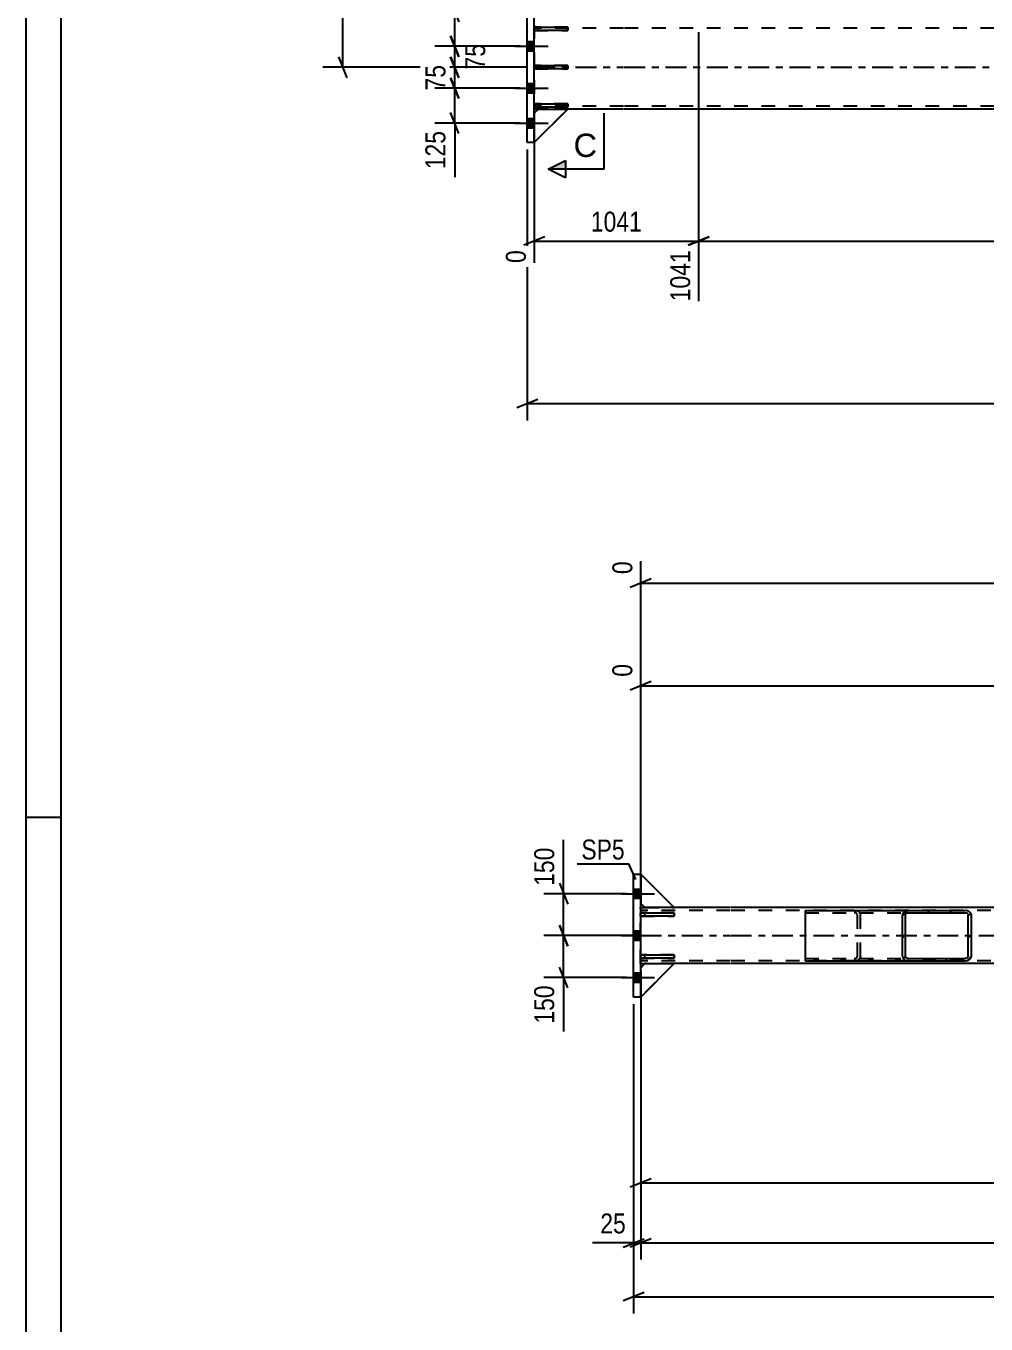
# Model space of a CAD drawing. Header units: millimetres. Extents: x -153 to 1036, y -682 to 159.
# Drawn here: x -152.8 to -15.3, y -307.6 to -121.7 of the extents above; entities that cross this region are included whole.
import ezdxf

# ---------------------------------------------------------------- set-up
doc = ezdxf.new("R2010")
doc.units = ezdxf.units.MM
doc.linetypes.add('DXK_LINE_DOT2', pattern=[3.9198, 1.9599, -1.9599])
doc.linetypes.add('DXK_LINE_DOT3', pattern=[5.9187, 2.979, -0.9799, 0.9799, -0.9799])
doc.styles.add('Arial', font='ARIAL.TTF', dxfattribs={"height": 0.2})
doc.styles.add('Arial Narrow', font='ARIALN.TTF', dxfattribs={"height": 0.2})

# ---------------------------------------------------------------- blocks, each defined once
blk = doc.blocks.new('Unknown-761548098-1163')
at = {"color": 5, "linetype": 'Continuous'}
for p, q in [((-152.81, 158.95), (-152.81, -682.05)), ((-147.81, 153.95), (-147.81, -677.05)), ((-147.81, -235.05), (-152.81, -235.05))]:
    blk.add_line(p, q, dxfattribs=at)
blk = doc.blocks.new('Part-761548098-1551 - 1400')
at = {"color": 2, "linetype": 'Continuous'}
for p, q in [((-81, -138.4), (-81, -116.8)), ((-80, -116.8), (-81, -116.8)), ((-80, -138.4), (-80, -116.8)), ((-80, -138.4), (-81, -138.4))]:
    blk.add_line(p, q, dxfattribs=at)
blk = doc.blocks.new('Part-761548098-1784 - 1400')
at = {"color": 7, "linetype": 'DXK_LINE_DOT2'}
for p, q in [((-79.4, -133.6), (-80, -134.2)), ((-80, -138.4), (-75.2, -133.6)), ((-75.2, -133.6), (-79.4, -133.6)), ((-80, -134.2), (-80, -138.4))]:
    blk.add_line(p, q, dxfattribs=at)
blk = doc.blocks.new('Part-761548098-1787 - 1400')
at = {"color": 2, "linetype": 'Continuous'}
for p, q in [((-79.4, -133.6), (-80, -134.2)), ((-80, -138.4), (-75.2, -133.6)), ((-79.4, -133.6), (-75.2, -133.6)), ((-80, -134.2), (-80, -138.4))]:
    blk.add_line(p, q, dxfattribs=at)
blk = doc.blocks.new('Part-761548098-1794 - 1400')
at = {"color": 2, "linetype": 'Continuous'}
for p, q in [((-80, -127.84), (-80, -127.36)), ((-80, -127.36), (-75.2, -127.36)), ((-75.2, -127.84), (-80, -127.84)), ((-75.2, -127.36), (-75.2, -127.84))]:
    blk.add_line(p, q, dxfattribs=at)
at = {"color": 7, "linetype": 'DXK_LINE_DOT2'}
blk.add_line((-79.4, -127.84), (-79.4, -127.36), dxfattribs=at)
blk = doc.blocks.new('Part-761548098-1795 - 1400')
at = {"color": 2, "linetype": 'Continuous'}
for p, q in [((-80, -122.34), (-80, -121.86)), ((-80, -121.86), (-75.2, -121.86)), ((-75.2, -122.34), (-80, -122.34)), ((-75.2, -121.86), (-75.2, -122.34))]:
    blk.add_line(p, q, dxfattribs=at)
at = {"color": 7, "linetype": 'DXK_LINE_DOT2'}
blk.add_line((-79.4, -122.34), (-79.4, -121.86), dxfattribs=at)
blk = doc.blocks.new('Part-761548098-1796 - 1400')
at = {"color": 2, "linetype": 'Continuous'}
for p, q in [((-80, -133.34), (-80, -132.86)), ((-80, -132.86), (-75.2, -132.86)), ((-75.2, -133.34), (-80, -133.34)), ((-75.2, -132.86), (-75.2, -133.34))]:
    blk.add_line(p, q, dxfattribs=at)
at = {"color": 7, "linetype": 'DXK_LINE_DOT2'}
blk.add_line((-79.4, -133.34), (-79.4, -132.86), dxfattribs=at)
blk = doc.blocks.new('Part-761548098-1797 - 1400')
at = {"color": 7, "linetype": 'DXK_LINE_DOT2'}
for p, q in [((-75.2, -127.36), (-80, -127.36)), ((-80, -127.36), (-80, -127.84)), ((-80, -127.84), (-75.2, -127.84)), ((-79.4, -127.84), (-79.4, -127.36)), ((-75.2, -127.84), (-75.2, -127.36))]:
    blk.add_line(p, q, dxfattribs=at)
blk = doc.blocks.new('Part-761548098-1798 - 1400')
at = {"color": 7, "linetype": 'DXK_LINE_DOT2'}
for p, q in [((-75.2, -121.86), (-80, -121.86)), ((-80, -121.86), (-80, -122.34)), ((-80, -122.34), (-75.2, -122.34)), ((-79.4, -122.34), (-79.4, -121.86)), ((-75.2, -122.34), (-75.2, -121.86))]:
    blk.add_line(p, q, dxfattribs=at)
blk = doc.blocks.new('Part-761548098-1799 - 1400')
at = {"color": 7, "linetype": 'DXK_LINE_DOT2'}
for p, q in [((-75.2, -132.86), (-80, -132.86)), ((-80, -132.86), (-80, -133.34)), ((-80, -133.34), (-75.2, -133.34)), ((-79.4, -133.34), (-79.4, -132.86)), ((-75.2, -133.34), (-75.2, -132.86))]:
    blk.add_line(p, q, dxfattribs=at)
blk = doc.blocks.new('Part-761548098-1859 - 1400')
at = {"color": 7, "linetype": 'DXK_LINE_DOT2'}
for p, q in [((-80, -121.6), (-80, -133.6)), ((-67.2, -122), (-80, -122)), ((863.9, -122), (-67.1, -122)), ((-67.2, -133.2), (-80, -133.2)), ((-79.4, -133.6), (-75.2, -133.6)), ((863.9, -133.2), (-67.1, -133.2))]:
    blk.add_line(p, q, dxfattribs=at)
at = {"color": 7, "linetype": 'DXK_LINE_DOT3'}
for p, q in [((-80, -127.6), (-67.2, -127.6)), ((-67.1, -127.6), (863.9, -127.6))]:
    blk.add_line(p, q, dxfattribs=at)
at = {"color": 2, "linetype": 'Continuous'}
for p, q in [((-80, -133.6), (-79.4, -133.6)), ((-67.2, -133.6), (-75.2, -133.6)), ((48.32, -133.6), (-67.1, -133.6))]:
    blk.add_line(p, q, dxfattribs=at)
blk = doc.blocks.new('Bolt-761548098-2045 - 1400')
at = {"linetype": 'Continuous'}
for points in [[(-81, -118.94), (-81, -120.26), (-80, -120.26), (-80, -118.94)], [(-81, -118.94), (-81, -120.26), (-80, -120.26), (-80, -118.94)], [(-81, -118.94), (-81, -120.26), (-80, -120.26), (-80, -118.94)], [(-81, -123.94), (-81, -125.26), (-80, -125.26), (-80, -123.94)], [(-81, -123.94), (-81, -125.26), (-80, -125.26), (-80, -123.94)], [(-81, -129.94), (-81, -131.26), (-80, -131.26), (-80, -129.94)], [(-81, -129.94), (-81, -131.26), (-80, -131.26), (-80, -129.94)], [(-81, -134.94), (-81, -136.26), (-80, -136.26), (-80, -134.94)], [(-81, -134.94), (-81, -136.26), (-80, -136.26), (-80, -134.94)], [(-81, -134.94), (-81, -136.26), (-80, -136.26), (-80, -134.94)]]:
    blk.add_hatch(color=1, dxfattribs=at).paths.add_polyline_path(points)
at = {"color": 1, "linetype": 'Continuous'}
for p, q in [((-81, -118.94), (-80, -118.94)), ((-81, -118.94), (-80, -118.94)), ((-81, -118.94), (-80, -118.94)), ((-82.76, -119.6), (-78, -119.6)), ((-82.76, -119.6), (-78, -119.6)), ((-82.76, -119.6), (-78, -119.6)), ((-81, -120.26), (-80, -120.26)), ((-81, -120.26), (-80, -120.26)), ((-81, -120.26), (-80, -120.26)), ((-81, -123.94), (-80, -123.94)), ((-81, -123.94), (-80, -123.94)), ((-82.76, -124.6), (-78, -124.6)), ((-82.76, -124.6), (-78, -124.6)), ((-81, -125.26), (-80, -125.26)), ((-81, -125.26), (-80, -125.26)), ((-81, -129.94), (-80, -129.94)), ((-81, -129.94), (-80, -129.94)), ((-82.76, -130.6), (-78, -130.6)), ((-82.76, -130.6), (-78, -130.6)), ((-81, -131.26), (-80, -131.26)), ((-81, -131.26), (-80, -131.26)), ((-82.76, -135.6), (-78, -135.6)), ((-82.76, -135.6), (-78, -135.6)), ((-82.76, -135.6), (-78, -135.6)), ((-81, -134.94), (-80, -134.94)), ((-81, -134.94), (-80, -134.94)), ((-81, -134.94), (-80, -134.94)), ((-81, -136.26), (-80, -136.26)), ((-81, -136.26), (-80, -136.26)), ((-81, -136.26), (-80, -136.26))]:
    blk.add_line(p, q, dxfattribs=at)
blk = doc.blocks.new('Part-761548098-5120 - 5101')
at = {"color": 2, "linetype": 'Continuous'}
for p, q in [((-64.76, -247.94), (-64.15, -247.94)), ((-51.95, -247.94), (-59.95, -247.94)), ((874.34, -247.94), (-51.85, -247.94)), ((-64.76, -255.94), (-64.15, -255.94)), ((-51.95, -255.94), (-59.95, -255.94)), ((874.34, -255.94), (-51.85, -255.94))]:
    blk.add_line(p, q, dxfattribs=at)
at = {"color": 7, "linetype": 'DXK_LINE_DOT2'}
for p, q in [((-64.76, -255.94), (-64.76, -247.94)), ((-51.95, -248.34), (-64.76, -248.34)), ((-59.95, -247.94), (-64.15, -247.94)), ((879.14, -248.34), (-51.85, -248.34)), ((-51.95, -255.54), (-64.76, -255.54)), ((-59.95, -255.94), (-64.15, -255.94)), ((879.14, -255.54), (-51.85, -255.54))]:
    blk.add_line(p, q, dxfattribs=at)
at = {"color": 7, "linetype": 'DXK_LINE_DOT3'}
for p, q in [((-64.76, -251.94), (-51.95, -251.94)), ((-51.85, -251.94), (879.14, -251.94))]:
    blk.add_line(p, q, dxfattribs=at)
blk = doc.blocks.new('Part-761548098-5140 - 5101')
at = {"color": 7, "linetype": 'DXK_LINE_DOT2'}
for p, q in [((-59.95, -247.94), (-64.75, -243.14)), ((-64.75, -243.14), (-64.75, -247.34)), ((-64.75, -247.34), (-64.15, -247.94)), ((-64.15, -247.94), (-59.95, -247.94))]:
    blk.add_line(p, q, dxfattribs=at)
blk = doc.blocks.new('Part-761548098-5143 - 5101')
at = {"color": 2, "linetype": 'Continuous'}
for p, q in [((-59.95, -247.94), (-64.75, -243.14)), ((-64.75, -243.14), (-64.75, -247.34)), ((-64.75, -247.34), (-64.15, -247.94)), ((-59.95, -247.94), (-64.15, -247.94))]:
    blk.add_line(p, q, dxfattribs=at)
blk = doc.blocks.new('Part-761548098-5146 - 5101')
at = {"color": 7, "linetype": 'DXK_LINE_DOT2'}
for p, q in [((-59.95, -247.94), (-64.75, -243.14)), ((-64.75, -243.14), (-64.75, -247.34)), ((-64.75, -247.34), (-64.15, -247.94)), ((-64.15, -247.94), (-59.95, -247.94))]:
    blk.add_line(p, q, dxfattribs=at)
blk = doc.blocks.new('Part-761548098-5149 - 5101')
at = {"color": 7, "linetype": 'DXK_LINE_DOT2'}
for p, q in [((-64.75, -256.54), (-64.15, -255.94)), ((-59.95, -255.94), (-64.75, -260.74)), ((-64.15, -255.94), (-59.95, -255.94)), ((-64.75, -260.74), (-64.75, -256.54))]:
    blk.add_line(p, q, dxfattribs=at)
blk = doc.blocks.new('Part-761548098-5152 - 5101')
at = {"color": 2, "linetype": 'Continuous'}
for p, q in [((-64.75, -256.54), (-64.15, -255.94)), ((-59.95, -255.94), (-64.75, -260.74)), ((-64.15, -255.94), (-59.95, -255.94)), ((-64.75, -260.74), (-64.75, -256.54))]:
    blk.add_line(p, q, dxfattribs=at)
blk = doc.blocks.new('Part-761548098-5155 - 5101')
at = {"color": 7, "linetype": 'DXK_LINE_DOT2'}
for p, q in [((-64.75, -256.54), (-64.15, -255.94)), ((-59.95, -255.94), (-64.75, -260.74)), ((-64.15, -255.94), (-59.95, -255.94)), ((-64.75, -260.74), (-64.75, -256.54))]:
    blk.add_line(p, q, dxfattribs=at)
blk = doc.blocks.new('Part-761548098-5156 - 5101')
at = {"color": 2, "linetype": 'Continuous'}
for p, q in [((-64.76, -254.7), (-59.96, -254.7)), ((-64.76, -255.18), (-64.76, -254.7)), ((-59.96, -255.18), (-64.76, -255.18)), ((-59.96, -254.7), (-59.96, -255.18))]:
    blk.add_line(p, q, dxfattribs=at)
at = {"color": 7, "linetype": 'DXK_LINE_DOT2'}
blk.add_line((-64.16, -255.18), (-64.16, -254.7), dxfattribs=at)
blk = doc.blocks.new('Part-761548098-5157 - 5101')
at = {"color": 2, "linetype": 'Continuous'}
for p, q in [((-64.76, -248.7), (-59.96, -248.7)), ((-64.76, -249.18), (-64.76, -248.7)), ((-59.96, -248.7), (-59.96, -249.18)), ((-59.96, -249.18), (-64.76, -249.18))]:
    blk.add_line(p, q, dxfattribs=at)
at = {"color": 7, "linetype": 'DXK_LINE_DOT2'}
blk.add_line((-64.16, -249.18), (-64.16, -248.7), dxfattribs=at)
blk = doc.blocks.new('Part-761548098-5158 - 5101')
at = {"color": 7, "linetype": 'DXK_LINE_DOT2'}
for p, q in [((-59.96, -254.7), (-64.76, -254.7)), ((-64.76, -254.7), (-64.76, -255.18)), ((-64.76, -255.18), (-59.96, -255.18)), ((-64.16, -255.18), (-64.16, -254.7)), ((-59.96, -255.18), (-59.96, -254.7))]:
    blk.add_line(p, q, dxfattribs=at)
blk = doc.blocks.new('Part-761548098-5159 - 5101')
at = {"color": 7, "linetype": 'DXK_LINE_DOT2'}
for p, q in [((-59.96, -248.7), (-64.76, -248.7)), ((-64.76, -248.7), (-64.76, -249.18)), ((-64.16, -249.18), (-64.16, -248.7)), ((-59.96, -249.18), (-59.96, -248.7)), ((-64.76, -249.18), (-59.96, -249.18))]:
    blk.add_line(p, q, dxfattribs=at)
blk = doc.blocks.new('Part-761548098-5276 - 5101')
at = {"color": 2, "linetype": 'Continuous'}
for p, q in [((-65.76, -243.14), (-64.76, -243.14)), ((-65.76, -260.74), (-65.76, -243.14)), ((-64.76, -243.14), (-64.76, -260.74)), ((-64.76, -260.74), (-65.76, -260.74))]:
    blk.add_line(p, q, dxfattribs=at)
blk = doc.blocks.new('Part-761548098-5347 - 5101')
at = {"linetype": 'Continuous'}
h = blk.add_hatch(dxfattribs=at)
h.set_pattern_fill('', scale=0.7, style=0, pattern_type=0)
h.set_pattern_definition([(45, (-17.9272, -255.4937), (-1.57154, 1.57154), [])])
h.paths.add_polyline_path([(-18.26, -255.54), (-17.93, -255.49), (-17.64, -255.35), (-17.45, -255.15), (-17.38, -254.9), (-17.38, -248.98), (-17.45, -248.74), (-17.64, -248.53), (-17.93, -248.39), (-18.26, -248.34), (-26.39, -248.34), (-26.73, -248.39), (-27.01, -248.53), (-27.2, -248.74), (-27.27, -248.98), (-27.27, -254.9), (-27.2, -255.15), (-27.01, -255.35), (-26.73, -255.49), (-26.39, -255.54)])
h.paths.add_polyline_path([(-26.56, -255.2), (-26.7, -255.13), (-26.8, -255.02), (-26.83, -254.9), (-26.83, -248.98), (-26.8, -248.86), (-26.7, -248.76), (-26.56, -248.69), (-26.39, -248.66), (-18.26, -248.66), (-18.1, -248.69), (-17.95, -248.76), (-17.86, -248.86), (-17.82, -248.98), (-17.82, -254.9), (-17.86, -255.02), (-17.95, -255.13), (-18.1, -255.2), (-18.26, -255.22), (-26.39, -255.22)])
at = {"color": 2, "linetype": 'Continuous'}
for p, q in [((-41.21, -248.34), (-41.21, -255.54)), ((-41.21, -248.34), (-26.39, -248.34)), ((-27.2, -248.74), (-27.27, -248.98)), ((-27.27, -254.9), (-27.27, -248.98)), ((-26.83, -248.98), (-26.8, -248.86)), ((-26.83, -254.9), (-26.83, -248.98)), ((-26.39, -248.34), (-26.73, -248.39)), ((-26.56, -248.69), (-26.39, -248.66)), ((-26.39, -248.34), (-18.26, -248.34)), ((-26.39, -248.66), (-18.26, -248.66)), ((-17.93, -248.39), (-18.26, -248.34)), ((-18.26, -248.66), (-18.1, -248.69)), ((-17.86, -248.86), (-17.82, -248.98)), ((-17.82, -254.9), (-17.82, -248.98)), ((-17.38, -248.98), (-17.45, -248.74)), ((-17.38, -254.9), (-17.38, -248.98)), ((-41.21, -255.54), (-26.39, -255.54)), ((-27.27, -254.9), (-27.2, -255.15)), ((-26.8, -255.02), (-26.83, -254.9)), ((-26.73, -255.49), (-26.39, -255.54)), ((-26.39, -255.22), (-26.56, -255.2)), ((-26.39, -255.22), (-18.26, -255.22)), ((-26.39, -255.54), (-18.26, -255.54)), ((-18.1, -255.2), (-18.26, -255.22)), ((-18.26, -255.54), (-17.93, -255.49)), ((-17.82, -254.9), (-17.86, -255.02)), ((-17.45, -255.15), (-17.38, -254.9))]:
    blk.add_line(p, q, dxfattribs=at)
at = {"color": 7, "linetype": 'DXK_LINE_DOT2'}
for p, q in [((-41.21, -248.66), (-18.26, -248.66)), ((-34.15, -248.34), (-33.81, -248.39)), ((-33.98, -248.69), (-34.15, -248.66)), ((-33.71, -248.98), (-33.74, -248.86)), ((-33.71, -254.9), (-33.71, -248.98)), ((-33.34, -248.74), (-33.27, -248.98)), ((-33.27, -254.9), (-33.27, -248.98)), ((-26.39, -248.34), (-18.26, -248.34)), ((-41.21, -255.22), (-18.26, -255.22)), ((-34.15, -255.22), (-33.98, -255.2)), ((-33.81, -255.49), (-34.15, -255.54)), ((-33.74, -255.02), (-33.71, -254.9)), ((-33.27, -254.9), (-33.34, -255.15)), ((-26.39, -255.54), (-18.26, -255.54))]:
    blk.add_line(p, q, dxfattribs=at)
for centre, radius, start, end in [((-34.08, -249.07), 0.401, 32.4104, 75.4453), ((-34.01, -249.17), 0.802, 32.4104, 75.4453), ((-34.08, -254.81), 0.401, 284.5547, 327.5896), ((-34.01, -254.72), 0.802, 284.5547, 327.5896)]:
    blk.add_arc(centre, radius, start, end, dxfattribs=at)
at = {"color": 2, "linetype": 'Continuous'}
for centre, radius, start, end in [((-26.52, -249.17), 0.802, 104.5547, 147.5896), ((-26.46, -249.07), 0.401, 104.5547, 147.5896), ((-18.2, -249.07), 0.401, 32.4104, 75.4453), ((-18.13, -249.17), 0.802, 32.4104, 75.4453), ((-26.52, -254.72), 0.802, 212.4104, 255.4453), ((-26.46, -254.81), 0.401, 212.4104, 255.4453), ((-18.2, -254.81), 0.401, 284.5547, 327.5896), ((-18.13, -254.72), 0.802, 284.5547, 327.5896)]:
    blk.add_arc(centre, radius, start, end, dxfattribs=at)
blk = doc.blocks.new('Bolt-761548098-5410 - 5101')
at = {"linetype": 'Continuous'}
for points in [[(-64.76, -246.6), (-64.76, -245.28), (-65.76, -245.28), (-65.76, -246.6)], [(-64.76, -246.6), (-64.76, -245.28), (-65.76, -245.28), (-65.76, -246.6)], [(-64.76, -246.6), (-64.76, -245.28), (-65.76, -245.28), (-65.76, -246.6)], [(-64.76, -246.6), (-64.76, -245.28), (-65.76, -245.28), (-65.76, -246.6)], [(-64.76, -252.6), (-64.76, -251.28), (-65.76, -251.28), (-65.76, -252.6)], [(-64.76, -252.6), (-64.76, -251.28), (-65.76, -251.28), (-65.76, -252.6)], [(-64.76, -258.6), (-64.76, -257.28), (-65.76, -257.28), (-65.76, -258.6)], [(-64.76, -258.6), (-64.76, -257.28), (-65.76, -257.28), (-65.76, -258.6)], [(-64.76, -258.6), (-64.76, -257.28), (-65.76, -257.28), (-65.76, -258.6)], [(-64.76, -258.6), (-64.76, -257.28), (-65.76, -257.28), (-65.76, -258.6)]]:
    blk.add_hatch(color=1, dxfattribs=at).paths.add_polyline_path(points)
at = {"color": 1, "linetype": 'Continuous'}
for p, q in [((-65.76, -245.28), (-64.76, -245.28)), ((-65.76, -245.28), (-64.76, -245.28)), ((-65.76, -245.28), (-64.76, -245.28)), ((-65.76, -245.28), (-64.76, -245.28)), ((-67.52, -245.94), (-62.76, -245.94)), ((-67.52, -245.94), (-62.76, -245.94)), ((-67.52, -245.94), (-62.76, -245.94)), ((-67.52, -245.94), (-62.76, -245.94)), ((-65.76, -246.6), (-64.76, -246.6)), ((-65.76, -246.6), (-64.76, -246.6)), ((-65.76, -246.6), (-64.76, -246.6)), ((-65.76, -246.6), (-64.76, -246.6)), ((-67.52, -251.94), (-62.76, -251.94)), ((-67.52, -251.94), (-62.76, -251.94)), ((-65.76, -251.28), (-64.76, -251.28)), ((-65.76, -251.28), (-64.76, -251.28)), ((-65.76, -252.6), (-64.76, -252.6)), ((-65.76, -252.6), (-64.76, -252.6)), ((-67.52, -257.94), (-62.76, -257.94)), ((-67.52, -257.94), (-62.76, -257.94)), ((-67.52, -257.94), (-62.76, -257.94)), ((-67.52, -257.94), (-62.76, -257.94)), ((-65.76, -257.28), (-64.76, -257.28)), ((-65.76, -257.28), (-64.76, -257.28)), ((-65.76, -257.28), (-64.76, -257.28)), ((-65.76, -257.28), (-64.76, -257.28)), ((-65.76, -258.6), (-64.76, -258.6)), ((-65.76, -258.6), (-64.76, -258.6)), ((-65.76, -258.6), (-64.76, -258.6)), ((-65.76, -258.6), (-64.76, -258.6))]:
    blk.add_line(p, q, dxfattribs=at)
blk = doc.blocks.new('StraightDimension-761548098-19167 - 1400')
at = {"color": 7, "linetype": 'Continuous'}
for p, q in [((-81, -139.4), (-81, -178.17)), ((-79.5, -175.17), (-82.5, -176.37)), ((-81, -175.77), (920.9, -175.77))]:
    blk.add_line(p, q, dxfattribs=at)
blk = doc.blocks.new('StraightDimension-761548098-11917 - 1400')
at = {"color": 7, "linetype": 'Continuous'}
for p, q in [((-91.98, -123.1), (-90.78, -126.1)), ((-82, -124.6), (-93.78, -124.6)), ((-90.78, -129.1), (-91.98, -126.1)), ((-91.38, -127.6), (-91.38, -124.6)), ((-81, -127.6), (-93.78, -127.6))]:
    blk.add_line(p, q, dxfattribs=at)
at = {"color": 0}
blk.add_wipeout([(-86.43, -123.67), (-90.63, -123.67), (-90.63, -128.53), (-86.43, -128.53)], dxfattribs=at)
at = {"color": 3, "style": 'Arial Narrow'}
blk.add_text('75', height=2.863, rotation=90.0002, dxfattribs=at).set_placement((-87.03, -127.93))
blk = doc.blocks.new('StraightDimension-761548098-3308 - 1400')
at = {"color": 7, "linetype": 'Continuous'}
for p, q in [((-20.1, 0), (-110.28, 0)), ((-106.83, -1.5), (-108.03, 1.5)), ((-107.43, -127.6), (-107.43, 0)), ((-108.03, -126.1), (-106.83, -129.1)), ((-81, -127.6), (-110.28, -127.6))]:
    blk.add_line(p, q, dxfattribs=at)
at = {"color": 0}
blk.add_wipeout([(-108.18, -59.54), (-112.38, -59.54), (-112.38, -68.06), (-108.18, -68.06)], dxfattribs=at)
at = {"color": 3, "style": 'Arial Narrow'}
blk.add_text('3190', height=2.863, rotation=90.0002, dxfattribs=at).set_placement((-108.78, -67.46))
blk = doc.blocks.new('StraightDimension-761548098-11916 - 1400')
at = {"color": 7, "linetype": 'Continuous'}
for p, q in [((-91.98, -118.1), (-90.78, -121.1)), ((-82, -119.6), (-94.23, -119.6)), ((-91.38, -124.6), (-91.38, -119.6)), ((-90.78, -126.1), (-91.98, -123.1)), ((-82, -124.6), (-94.23, -124.6))]:
    blk.add_line(p, q, dxfattribs=at)
at = {"color": 0}
blk.add_wipeout([(-92.13, -112.39), (-96.33, -112.39), (-96.33, -119.07), (-92.13, -119.07)], dxfattribs=at)
at = {"color": 7, "linetype": 'Continuous'}
blk.add_line((-91.38, -119.6), (-91.38, -111.87), dxfattribs=at)
blk.add_line((-91.38, -119.6), (-91.38, -111.87), dxfattribs=at)
at = {"color": 3, "style": 'Arial Narrow'}
blk.add_text('125', height=2.863, rotation=90.0002, dxfattribs=at).set_placement((-92.73, -118.47))
blk = doc.blocks.new('StraightDimension-761548098-11918 - 1400')
at = {"color": 7, "linetype": 'Continuous'}
for p, q in [((-91.98, -126.1), (-90.78, -129.1)), ((-81, -127.6), (-94.23, -127.6)), ((-91.38, -130.6), (-91.38, -127.6)), ((-90.78, -132.1), (-91.98, -129.1)), ((-82, -130.6), (-94.23, -130.6))]:
    blk.add_line(p, q, dxfattribs=at)
at = {"color": 0}
blk.add_wipeout([(-92.13, -126.67), (-96.33, -126.67), (-96.33, -131.53), (-92.13, -131.53)], dxfattribs=at)
at = {"color": 3, "style": 'Arial Narrow'}
blk.add_text('75', height=2.863, rotation=90.0002, dxfattribs=at).set_placement((-92.73, -130.93))
blk = doc.blocks.new('StraightDimension-761548098-11919 - 1400')
at = {"color": 7, "linetype": 'Continuous'}
for p, q in [((-91.98, -129.1), (-90.78, -132.1)), ((-82, -130.6), (-94.23, -130.6)), ((-91.38, -135.6), (-91.38, -130.6)), ((-82, -135.6), (-94.23, -135.6)), ((-90.78, -137.1), (-91.98, -134.1))]:
    blk.add_line(p, q, dxfattribs=at)
at = {"color": 0}
blk.add_wipeout([(-92.13, -136.12), (-96.33, -136.12), (-96.33, -142.81), (-92.13, -142.81)], dxfattribs=at)
at = {"color": 7, "linetype": 'Continuous'}
blk.add_line((-91.38, -135.6), (-91.38, -143.33), dxfattribs=at)
blk.add_line((-91.38, -135.6), (-91.38, -143.33), dxfattribs=at)
at = {"color": 3, "style": 'Arial Narrow'}
blk.add_text('125', height=2.863, rotation=90.0002, dxfattribs=at).set_placement((-92.73, -142.21))
blk = doc.blocks.new('StraightDimension-761548098-18916 - 1400')
at = {"color": 7, "linetype": 'Continuous'}
for p, q in [((-56.46, -122.6), (-56.46, -161.12)), ((50.32, -122.6), (50.32, -161.12)), ((-54.96, -151.9), (-57.96, -153.1)), ((48.82, -153.1), (51.82, -151.9)), ((-56.46, -152.5), (50.32, -152.5))]:
    blk.add_line(p, q, dxfattribs=at)
at = {"color": 0}
blk.add_wipeout([(1.19, -151.75), (1.19, -147.55), (-7.33, -147.55), (-7.33, -151.75)], dxfattribs=at)
at = {"color": 0, "linetype": 'Continuous'}
blk.add_wipeout([(49.72, -153.2), (45.52, -153.2), (45.52, -161.72), (49.72, -161.72)], dxfattribs=at)
at = {"color": 3, "style": 'Arial Narrow'}
blk.add_text('2669', height=2.863, dxfattribs=at).set_placement((-6.73, -151.15))
at = {"color": 3, "linetype": 'Continuous', "style": 'Arial Narrow'}
blk.add_text('3710', height=2.863, rotation=90.0002, dxfattribs=at).set_placement((49.12, -161.12))
blk = doc.blocks.new('StraightDimension-761548098-18917 - 1400')
at = {"color": 7, "linetype": 'Continuous'}
for p, q in [((-56.46, -122.6), (-56.46, -161.12)), ((-80, -134.6), (-80, -155.63)), ((-78.5, -151.9), (-81.5, -153.1)), ((-57.96, -153.1), (-54.96, -151.9)), ((-80, -152.5), (-56.46, -152.5))]:
    blk.add_line(p, q, dxfattribs=at)
at = {"color": 0}
blk.add_wipeout([(-63.97, -151.75), (-63.97, -147.55), (-72.49, -147.55), (-72.49, -151.75)], dxfattribs=at)
at = {"color": 0, "linetype": 'Continuous'}
for points in [[(-80.6, -153.2), (-84.8, -153.2), (-84.8, -156.23), (-80.6, -156.23)], [(-57.06, -153.2), (-61.26, -153.2), (-61.26, -161.72), (-57.06, -161.72)]]:
    blk.add_wipeout(points, dxfattribs=at)
at = {"color": 3, "style": 'Arial Narrow'}
blk.add_text('1041', height=2.863, dxfattribs=at).set_placement((-71.89, -151.15))
at = {"color": 3, "linetype": 'Continuous', "style": 'Arial Narrow'}
for s, height, p in [('0', 2.86, (-81.2, -155.63)), ('1041', 2.863, (-57.66, -161.12))]:
    blk.add_text(s, height=height, rotation=90.0002, dxfattribs=at).set_placement(p)
blk = doc.blocks.new('StraightDimension-761548098-20063 - 5101')
at = {"color": 7, "linetype": 'Continuous'}
for p, q in [((-65.76, -261.74), (-65.76, -306.06)), ((-64.26, -303.06), (-67.26, -304.26)), ((-65.76, -303.66), (880.14, -303.66))]:
    blk.add_line(p, q, dxfattribs=at)
blk = doc.blocks.new('StraightDimension-761548098-5494 - 5101')
at = {"color": 7, "linetype": 'Continuous'}
for p, q in [((68.86, -238.54), (68.86, -192.86)), ((-64.75, -246.94), (-64.75, -198.35)), ((-63.25, -200.88), (-66.25, -202.08)), ((-64.75, -201.48), (68.86, -201.48)), ((67.36, -202.08), (70.36, -200.88))]:
    blk.add_line(p, q, dxfattribs=at)
at = {"color": 0, "linetype": 'Continuous'}
for points in [[(68.26, -192.26), (64.06, -192.26), (64.06, -200.78), (68.26, -200.78)], [(-65.36, -197.75), (-69.56, -197.75), (-69.56, -200.78), (-65.36, -200.78)]]:
    blk.add_wipeout(points, dxfattribs=at)
at = {"color": 0}
blk.add_wipeout([(6.31, -200.73), (6.31, -196.53), (-2.2, -196.53), (-2.2, -200.73)], dxfattribs=at)
at = {"color": 3, "linetype": 'Continuous', "style": 'Arial Narrow'}
for s, height, p in [('3793', 2.863, (67.66, -200.18)), ('0', 2.86, (-65.95, -200.18))]:
    blk.add_text(s, height=height, rotation=90.0002, dxfattribs=at).set_placement(p)
at = {"color": 3, "style": 'Arial Narrow'}
blk.add_text('3793', height=2.863, dxfattribs=at).set_placement((-1.6, -200.13))
blk = doc.blocks.new('StraightDimension-761548098-5546 - 5101')
at = {"color": 7, "linetype": 'Continuous'}
for p, q in [((74.15, -230.36), (74.15, -207.57)), ((-64.75, -246.94), (-64.75, -213.06)), ((-63.25, -215.58), (-66.25, -216.78)), ((72.65, -216.78), (75.65, -215.58)), ((-64.75, -216.18), (74.15, -216.18))]:
    blk.add_line(p, q, dxfattribs=at)
at = {"color": 0, "linetype": 'Continuous'}
for points in [[(73.55, -206.97), (69.35, -206.97), (69.35, -215.48), (73.55, -215.48)], [(-65.36, -212.46), (-69.56, -212.46), (-69.56, -215.48), (-65.36, -215.48)]]:
    blk.add_wipeout(points, dxfattribs=at)
at = {"color": 0}
blk.add_wipeout([(8.96, -215.43), (8.96, -211.23), (0.44, -211.23), (0.44, -215.43)], dxfattribs=at)
at = {"color": 3, "linetype": 'Continuous', "style": 'Arial Narrow'}
for s, height, p in [('3925', 2.863, (72.95, -214.88)), ('0', 2.86, (-65.95, -214.88))]:
    blk.add_text(s, height=height, rotation=90.0002, dxfattribs=at).set_placement(p)
at = {"color": 3, "style": 'Arial Narrow'}
blk.add_text('3925', height=2.863, dxfattribs=at).set_placement((1.04, -214.83))
blk = doc.blocks.new('StraightDimension-761548098-5594 - 5101')
at = {"color": 7, "linetype": 'Continuous'}
for p, q in [((-64.75, -256.94), (-64.75, -289.75)), ((74.15, -272.74), (74.15, -289.75)), ((-63.25, -286.75), (-66.25, -287.95)), ((-64.75, -287.35), (74.15, -287.35)), ((72.65, -287.95), (75.65, -286.75))]:
    blk.add_line(p, q, dxfattribs=at)
at = {"color": 0}
blk.add_wipeout([(8.96, -286.6), (8.96, -282.4), (0.44, -282.4), (0.44, -286.6)], dxfattribs=at)
at = {"color": 3, "style": 'Arial Narrow'}
blk.add_text('3925', height=2.863, dxfattribs=at).set_placement((1.04, -286))
blk = doc.blocks.new('StraightDimension-761548098-19735 - 5101')
at = {"color": 7, "linetype": 'Continuous'}
for p, q in [((-76.39, -244.44), (-75.19, -247.44)), ((-66.76, -245.94), (-78.64, -245.94)), ((-75.79, -251.94), (-75.79, -245.94)), ((-75.19, -253.44), (-76.39, -250.44)), ((-65.76, -251.94), (-78.64, -251.94))]:
    blk.add_line(p, q, dxfattribs=at)
at = {"color": 0}
blk.add_wipeout([(-76.54, -238.73), (-80.74, -238.73), (-80.74, -245.42), (-76.54, -245.42)], dxfattribs=at)
at = {"color": 7, "linetype": 'Continuous'}
blk.add_line((-75.79, -245.94), (-75.79, -238.21), dxfattribs=at)
blk.add_line((-75.79, -245.94), (-75.79, -238.21), dxfattribs=at)
at = {"color": 3, "style": 'Arial Narrow'}
blk.add_text('150', height=2.863, rotation=90.0002, dxfattribs=at).set_placement((-77.14, -244.82))
blk = doc.blocks.new('StraightDimension-761548098-19736 - 5101')
at = {"color": 7, "linetype": 'Continuous'}
for p, q in [((-76.39, -250.44), (-75.19, -253.44)), ((-65.76, -251.94), (-78.64, -251.94)), ((-75.79, -257.94), (-75.79, -251.94)), ((-75.19, -259.44), (-76.39, -256.44)), ((-66.76, -257.94), (-78.64, -257.94))]:
    blk.add_line(p, q, dxfattribs=at)
at = {"color": 0}
blk.add_wipeout([(-76.54, -258.47), (-80.74, -258.47), (-80.74, -265.15), (-76.54, -265.15)], dxfattribs=at)
at = {"color": 7, "linetype": 'Continuous'}
blk.add_line((-75.79, -257.94), (-75.79, -265.68), dxfattribs=at)
blk.add_line((-75.79, -257.94), (-75.79, -265.68), dxfattribs=at)
at = {"color": 3, "style": 'Arial Narrow'}
blk.add_text('150', height=2.863, rotation=90.0002, dxfattribs=at).set_placement((-77.14, -264.55))
blk = doc.blocks.new('StraightDimension-761548098-19970 - 5101')
at = {"color": 7, "linetype": 'Continuous'}
for p, q in [((-64.75, -261.74), (-64.75, -298.34)), ((-63.25, -295.34), (-66.25, -296.54)), ((-64.75, -295.94), (879.14, -295.94))]:
    blk.add_line(p, q, dxfattribs=at)
blk = doc.blocks.new('StraightDimension-761548098-19971 - 5101')
at = {"color": 7, "linetype": 'Continuous'}
for p, q in [((-65.76, -261.74), (-65.76, -298.34)), ((-64.75, -261.74), (-64.75, -298.34)), ((-67.26, -296.54), (-64.26, -295.34)), ((-63.25, -295.34), (-66.25, -296.54)), ((-65.76, -295.94), (-64.75, -295.94))]:
    blk.add_line(p, q, dxfattribs=at)
at = {"color": 0}
blk.add_wipeout([(-66.28, -295.19), (-66.28, -290.99), (-71.14, -290.99), (-71.14, -295.19)], dxfattribs=at)
at = {"color": 7, "linetype": 'Continuous'}
blk.add_line((-65.76, -295.94), (-71.66, -295.94), dxfattribs=at)
blk.add_line((-65.76, -295.94), (-71.66, -295.94), dxfattribs=at)
at = {"color": 3, "style": 'Arial Narrow'}
blk.add_text('25', height=2.863, dxfattribs=at).set_placement((-70.54, -294.59))
blk = doc.blocks.new('SectionMark-761548098-3576 - 1400')
at = {"linetype": 'Continuous'}
for points in [[(-75.5, -112.03), (-75.5, -113.28), (-78, -112.03)], [(-75.5, -140.95), (-75.5, -142.2), (-78, -142.2)]]:
    blk.add_hatch(color=6, dxfattribs=at).paths.add_polyline_path(points)
at = {"color": 6, "linetype": 'Continuous'}
for p, q in [((-78, -112.03), (-75.5, -110.78)), ((-75.5, -113.28), (-75.5, -110.78)), ((-70, -112.03), (-78, -112.03)), ((-78, -112.03), (-75.5, -113.28)), ((-70, -112.03), (-70, -120.03)), ((-70, -142.2), (-70, -134.2)), ((-78, -142.2), (-75.5, -140.95)), ((-75.5, -140.95), (-75.5, -143.45)), ((-70, -142.2), (-78, -142.2)), ((-75.5, -143.45), (-78, -142.2))]:
    blk.add_line(p, q, dxfattribs=at)
at = {"color": 0, "linetype": 'Continuous'}
for points in [[(-71, -117.28), (-71, -113.78), (-74.37, -113.78), (-74.37, -117.28)], [(-71, -140.45), (-71, -136.95), (-74.37, -136.95), (-74.37, -140.45)]]:
    blk.add_wipeout(points, dxfattribs=at)
at = {"color": 3, "linetype": 'Continuous', "style": 'Arial'}
for p in [(-74.37, -117.28), (-74.37, -140.45)]:
    blk.add_text('C', height=3.34, dxfattribs=at).set_placement(p)
blk = doc.blocks.new('Mark-761548098-5272 - 5101')
at = {"color": 0}
blk.add_wipeout([(-67.04, -241.05), (-67.04, -238.05), (-73.25, -238.05), (-73.25, -241.05)], dxfattribs=at)
blk.add_wipeout([(-67.04, -241.05), (-67.04, -238.05), (-73.25, -238.05), (-73.25, -241.05)], dxfattribs=at)
at = {"color": 30, "linetype": 'Continuous'}
for p in [(-73.85, -241.65), (-65.43, -243.89)]:
    blk.add_line(p, (-66.44, -241.65), dxfattribs=at)
at = {"color": 3, "style": 'Arial Narrow'}
blk.add_text('SP5', height=2.863, dxfattribs=at).set_placement((-73.25, -241.05))

msp = doc.modelspace()

# ---------------------------------------------------------------- block references
for name in ['Unknown-761548098-1163', 'Part-761548098-1551 - 1400', 'Bolt-761548098-2045 - 1400', 'Part-761548098-1859 - 1400', 'Part-761548098-1795 - 1400', 'Part-761548098-1798 - 1400', 'Part-761548098-1794 - 1400', 'Part-761548098-1797 - 1400', 'Part-761548098-1796 - 1400', 'Part-761548098-1799 - 1400', 'Part-761548098-1784 - 1400', 'Part-761548098-1787 - 1400', 'Part-761548098-5276 - 5101', 'Part-761548098-5140 - 5101', 'Part-761548098-5143 - 5101', 'Part-761548098-5146 - 5101', 'Bolt-761548098-5410 - 5101', 'Part-761548098-5120 - 5101', 'Part-761548098-5157 - 5101', 'Part-761548098-5159 - 5101', 'Part-761548098-5347 - 5101', 'Part-761548098-5156 - 5101', 'Part-761548098-5158 - 5101', 'Part-761548098-5149 - 5101', 'Part-761548098-5152 - 5101', 'Part-761548098-5155 - 5101']:
    msp.add_blockref(name, (0, 0))

# ---------------------------------------------------------------- next in the draw order: block references
for name in ['StraightDimension-761548098-19167 - 1400', 'StraightDimension-761548098-5494 - 5101', 'StraightDimension-761548098-20063 - 5101']:
    msp.add_blockref(name, (0, 0))

# ---------------------------------------------------------------- next in the draw order: block references
for name in ['StraightDimension-761548098-11917 - 1400', 'StraightDimension-761548098-5546 - 5101', 'StraightDimension-761548098-5594 - 5101']:
    msp.add_blockref(name, (0, 0))

# ---------------------------------------------------------------- next in the draw order: block references
for name in ['StraightDimension-761548098-3308 - 1400', 'StraightDimension-761548098-19735 - 5101']:
    msp.add_blockref(name, (0, 0))

# ---------------------------------------------------------------- next in the draw order: block references
for name in ['StraightDimension-761548098-11916 - 1400', 'StraightDimension-761548098-18916 - 1400', 'Mark-761548098-5272 - 5101', 'StraightDimension-761548098-19736 - 5101']:
    msp.add_blockref(name, (0, 0))

# ---------------------------------------------------------------- next in the draw order: block references
for name in ['StraightDimension-761548098-11918 - 1400', 'StraightDimension-761548098-19970 - 5101']:
    msp.add_blockref(name, (0, 0))

# ---------------------------------------------------------------- next in the draw order: block references
for name in ['StraightDimension-761548098-11919 - 1400', 'StraightDimension-761548098-19971 - 5101']:
    msp.add_blockref(name, (0, 0))

# ---------------------------------------------------------------- next in the draw order: block references
msp.add_blockref('StraightDimension-761548098-18917 - 1400', (0, 0))

# ---------------------------------------------------------------- next in the draw order: block references
msp.add_blockref('SectionMark-761548098-3576 - 1400', (0, 0))

doc.saveas('drawing.dxf')
